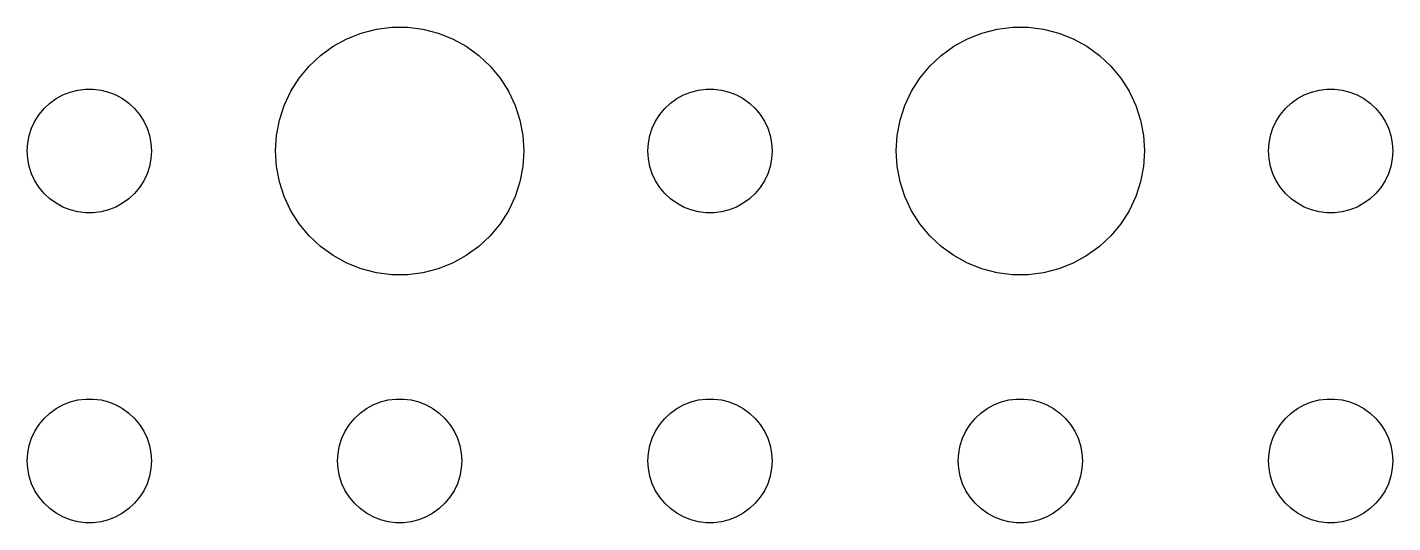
# Model space of a CAD drawing. Header units: metres. Extents: x -142 to 142, y -142 to 142.
# Drawn here: x -39 to -6, y 21 to 32.99 of the extents above; entities that cross this region are included whole.
import ezdxf

# ---------------------------------------------------------------- set-up
doc = ezdxf.new("R2010")
doc.units = ezdxf.units.M

msp = doc.modelspace()

# ---------------------------------------------------------------- linework, layer by layer
for p, q in [((-31.6075, 32.533), (-31.2773, 32.7145)), ((-31.2773, 32.7145), (-30.927, 32.8532)), ((-30.927, 32.8532), (-30.5621, 32.9469)), ((-30.5621, 32.9469), (-30.1884, 32.9941)), ((-30.1884, 32.9941), (-29.8116, 32.9941)), ((-29.8116, 32.9941), (-29.4379, 32.9469)), ((-29.4379, 32.9469), (-29.0729, 32.8532)), ((-29.0729, 32.8532), (-28.7227, 32.7145)), ((-28.7227, 32.7145), (-28.3925, 32.533)), ((-16.6075, 32.533), (-16.2773, 32.7145)), ((-16.2773, 32.7145), (-15.927, 32.8532)), ((-15.927, 32.8532), (-15.5621, 32.9469)), ((-15.5621, 32.9469), (-15.1884, 32.9941)), ((-15.1884, 32.9941), (-14.8116, 32.9941)), ((-14.8116, 32.9941), (-14.4379, 32.9469)), ((-14.4379, 32.9469), (-14.0729, 32.8532)), ((-14.0729, 32.8532), (-13.7227, 32.7145)), ((-13.7227, 32.7145), (-13.3925, 32.533)), ((-31.9123, 32.3115), (-31.6075, 32.533)), ((-28.3925, 32.533), (-28.0877, 32.3115)), ((-16.9123, 32.3115), (-16.6075, 32.533)), ((-13.3925, 32.533), (-13.0877, 32.3115)), ((-32.427, 31.7634), (-32.1869, 32.0536)), ((-32.1869, 32.0536), (-31.9123, 32.3115)), ((-28.0877, 32.3115), (-27.8131, 32.0536)), ((-27.8131, 32.0536), (-27.5729, 31.7634)), ((-17.427, 31.7634), (-17.1869, 32.0536)), ((-17.1869, 32.0536), (-16.9123, 32.3115)), ((-13.0877, 32.3115), (-12.8131, 32.0536)), ((-12.8131, 32.0536), (-12.5729, 31.7634)), ((-32.6289, 31.4453), (-32.427, 31.7634)), ((-27.5729, 31.7634), (-27.3711, 31.4453)), ((-17.6289, 31.4453), (-17.427, 31.7634)), ((-12.5729, 31.7634), (-12.3711, 31.4453)), ((-38.3037, 31.2665), (-38.1387, 31.3572)), ((-38.1387, 31.3572), (-37.9635, 31.4266)), ((-37.9635, 31.4266), (-37.7811, 31.4734)), ((-37.7811, 31.4734), (-37.5942, 31.497)), ((-37.5942, 31.497), (-37.4058, 31.497)), ((-37.4058, 31.497), (-37.2189, 31.4734)), ((-37.2189, 31.4734), (-37.0365, 31.4266)), ((-37.0365, 31.4266), (-36.8613, 31.3572)), ((-36.8613, 31.3572), (-36.6963, 31.2665)), ((-32.7893, 31.1044), (-32.6289, 31.4453)), ((-27.3711, 31.4453), (-27.2107, 31.1044)), ((-23.3037, 31.2665), (-23.1387, 31.3572)), ((-23.1387, 31.3572), (-22.9635, 31.4266)), ((-22.9635, 31.4266), (-22.7811, 31.4734)), ((-22.7811, 31.4734), (-22.5942, 31.497)), ((-22.5942, 31.497), (-22.4058, 31.497)), ((-22.4058, 31.497), (-22.2189, 31.4734)), ((-22.2189, 31.4734), (-22.0365, 31.4266)), ((-22.0365, 31.4266), (-21.8613, 31.3572)), ((-21.8613, 31.3572), (-21.6963, 31.2665)), ((-17.7893, 31.1044), (-17.6289, 31.4453)), ((-12.3711, 31.4453), (-12.2107, 31.1044)), ((-8.30373, 31.2665), (-8.13866, 31.3572)), ((-8.13866, 31.3572), (-7.96352, 31.4266)), ((-7.96352, 31.4266), (-7.78107, 31.4734)), ((-7.78107, 31.4734), (-7.59418, 31.497)), ((-7.59418, 31.497), (-7.40581, 31.497)), ((-7.40581, 31.497), (-7.21892, 31.4734)), ((-7.21892, 31.4734), (-7.03647, 31.4266)), ((-7.03647, 31.4266), (-6.86133, 31.3572)), ((-6.86133, 31.3572), (-6.69626, 31.2665)), ((-38.7135, 30.8817), (-38.5934, 31.0268)), ((-38.5934, 31.0268), (-38.4561, 31.1558)), ((-38.4561, 31.1558), (-38.3037, 31.2665)), ((-36.6963, 31.2665), (-36.5439, 31.1558)), ((-36.5439, 31.1558), (-36.4065, 31.0268)), ((-36.4065, 31.0268), (-36.2865, 30.8817)), ((-32.9057, 30.7461), (-32.7893, 31.1044)), ((-27.2107, 31.1044), (-27.0942, 30.7461)), ((-23.7135, 30.8817), (-23.5934, 31.0268)), ((-23.5934, 31.0268), (-23.4561, 31.1558)), ((-23.4561, 31.1558), (-23.3037, 31.2665)), ((-21.6963, 31.2665), (-21.5439, 31.1558)), ((-21.5439, 31.1558), (-21.4065, 31.0268)), ((-21.4065, 31.0268), (-21.2865, 30.8817)), ((-17.9057, 30.7461), (-17.7893, 31.1044)), ((-12.2107, 31.1044), (-12.0942, 30.7461)), ((-8.71352, 30.8817), (-8.59344, 31.0268)), ((-8.59344, 31.0268), (-8.45613, 31.1558)), ((-8.45613, 31.1558), (-8.30373, 31.2665)), ((-6.69626, 31.2665), (-6.54385, 31.1558)), ((-6.54385, 31.1558), (-6.40654, 31.0268)), ((-6.40654, 31.0268), (-6.28647, 30.8817)), ((-38.8947, 30.5522), (-38.8145, 30.7226)), ((-38.8145, 30.7226), (-38.7135, 30.8817)), ((-36.2865, 30.8817), (-36.1855, 30.7226)), ((-36.1855, 30.7226), (-36.1053, 30.5522)), ((-32.9763, 30.376), (-32.9057, 30.7461)), ((-27.0942, 30.7461), (-27.0237, 30.376)), ((-23.8947, 30.5522), (-23.8145, 30.7226)), ((-23.8145, 30.7226), (-23.7135, 30.8817)), ((-21.2865, 30.8817), (-21.1855, 30.7226)), ((-21.1855, 30.7226), (-21.1053, 30.5522)), ((-17.9763, 30.376), (-17.9057, 30.7461)), ((-12.0942, 30.7461), (-12.0237, 30.376)), ((-8.89465, 30.5522), (-8.81445, 30.7226)), ((-8.81445, 30.7226), (-8.71352, 30.8817)), ((-6.28647, 30.8817), (-6.18553, 30.7226)), ((-6.18553, 30.7226), (-6.10533, 30.5522)), ((-38.9882, 30.188), (-38.9529, 30.373)), ((-38.9529, 30.373), (-38.8947, 30.5522)), ((-36.1053, 30.5522), (-36.0471, 30.373)), ((-36.0471, 30.373), (-36.0118, 30.188)), ((-33, 30), (-32.9763, 30.376)), ((-27.0237, 30.376), (-27, 30)), ((-23.9882, 30.188), (-23.9529, 30.373)), ((-23.9529, 30.373), (-23.8947, 30.5522)), ((-21.1053, 30.5522), (-21.0471, 30.373)), ((-21.0471, 30.373), (-21.0118, 30.188)), ((-18, 30), (-17.9763, 30.376)), ((-12.0237, 30.376), (-12, 30)), ((-8.98816, 30.188), (-8.95287, 30.373)), ((-8.95287, 30.373), (-8.89465, 30.5522)), ((-6.10533, 30.5522), (-6.04712, 30.373)), ((-6.04712, 30.373), (-6.01183, 30.188)), ((-39, 30), (-38.9882, 30.188)), ((-36.0118, 30.188), (-36, 30)), ((-24, 30), (-23.9882, 30.188)), ((-21.0118, 30.188), (-21, 30)), ((-9, 30), (-8.98816, 30.188)), ((-6.01183, 30.188), (-6, 30)), ((-38.9882, 29.812), (-39, 30)), ((-38.9529, 29.627), (-38.9882, 29.812)), ((-36.0118, 29.812), (-36.0471, 29.627)), ((-36, 30), (-36.0118, 29.812)), ((-32.9763, 29.624), (-33, 30)), ((-27, 30), (-27.0237, 29.624)), ((-23.9882, 29.812), (-24, 30)), ((-23.9529, 29.627), (-23.9882, 29.812)), ((-21.0118, 29.812), (-21.0471, 29.627)), ((-21, 30), (-21.0118, 29.812)), ((-17.9763, 29.624), (-18, 30)), ((-12, 30), (-12.0237, 29.624)), ((-8.98816, 29.812), (-9, 30)), ((-8.95287, 29.627), (-8.98816, 29.812)), ((-6.01183, 29.812), (-6.04712, 29.627)), ((-6, 30), (-6.01183, 29.812)), ((-38.8947, 29.4478), (-38.9529, 29.627)), ((-38.8145, 29.2774), (-38.8947, 29.4478)), ((-36.1053, 29.4478), (-36.1855, 29.2774)), ((-36.0471, 29.627), (-36.1053, 29.4478)), ((-32.9057, 29.2539), (-32.9763, 29.624)), ((-27.0237, 29.624), (-27.0942, 29.2539)), ((-23.8947, 29.4478), (-23.9529, 29.627)), ((-23.8145, 29.2774), (-23.8947, 29.4478)), ((-21.1053, 29.4478), (-21.1855, 29.2774)), ((-21.0471, 29.627), (-21.1053, 29.4478)), ((-17.9057, 29.2539), (-17.9763, 29.624)), ((-12.0237, 29.624), (-12.0942, 29.2539)), ((-8.89465, 29.4478), (-8.95287, 29.627)), ((-8.81445, 29.2774), (-8.89465, 29.4478)), ((-6.10533, 29.4478), (-6.18553, 29.2774)), ((-6.04712, 29.627), (-6.10533, 29.4478)), ((-38.7135, 29.1183), (-38.8145, 29.2774)), ((-38.5934, 28.9732), (-38.7135, 29.1183)), ((-36.2865, 29.1183), (-36.4065, 28.9732)), ((-36.1855, 29.2774), (-36.2865, 29.1183)), ((-32.7893, 28.8956), (-32.9057, 29.2539)), ((-27.0942, 29.2539), (-27.2107, 28.8956)), ((-23.7135, 29.1183), (-23.8145, 29.2774)), ((-23.5934, 28.9732), (-23.7135, 29.1183)), ((-21.2865, 29.1183), (-21.4065, 28.9732)), ((-21.1855, 29.2774), (-21.2865, 29.1183)), ((-17.7893, 28.8956), (-17.9057, 29.2539)), ((-12.0942, 29.2539), (-12.2107, 28.8956)), ((-8.71352, 29.1183), (-8.81445, 29.2774)), ((-8.59344, 28.9732), (-8.71352, 29.1183)), ((-6.28647, 29.1183), (-6.40654, 28.9732)), ((-6.18553, 29.2774), (-6.28647, 29.1183)), ((-38.4561, 28.8442), (-38.5934, 28.9732)), ((-38.3037, 28.7335), (-38.4561, 28.8442)), ((-38.1387, 28.6427), (-38.3037, 28.7335)), ((-36.6963, 28.7335), (-36.8613, 28.6427)), ((-36.5439, 28.8442), (-36.6963, 28.7335)), ((-36.4065, 28.9732), (-36.5439, 28.8442)), ((-32.6289, 28.5547), (-32.7893, 28.8956)), ((-27.2107, 28.8956), (-27.3711, 28.5547)), ((-23.4561, 28.8442), (-23.5934, 28.9732)), ((-23.3037, 28.7335), (-23.4561, 28.8442)), ((-23.1387, 28.6427), (-23.3037, 28.7335)), ((-21.6963, 28.7335), (-21.8613, 28.6427)), ((-21.5439, 28.8442), (-21.6963, 28.7335)), ((-21.4065, 28.9732), (-21.5439, 28.8442)), ((-17.6289, 28.5547), (-17.7893, 28.8956)), ((-12.2107, 28.8956), (-12.3711, 28.5547)), ((-8.45613, 28.8442), (-8.59344, 28.9732)), ((-8.30373, 28.7335), (-8.45613, 28.8442)), ((-8.13866, 28.6427), (-8.30373, 28.7335)), ((-6.69626, 28.7335), (-6.86133, 28.6427)), ((-6.54385, 28.8442), (-6.69626, 28.7335)), ((-6.40654, 28.9732), (-6.54385, 28.8442)), ((-37.9635, 28.5734), (-38.1387, 28.6427)), ((-37.7811, 28.5266), (-37.9635, 28.5734)), ((-37.5942, 28.503), (-37.7811, 28.5266)), ((-37.4058, 28.503), (-37.5942, 28.503)), ((-37.2189, 28.5266), (-37.4058, 28.503)), ((-37.0365, 28.5734), (-37.2189, 28.5266)), ((-36.8613, 28.6427), (-37.0365, 28.5734)), ((-32.427, 28.2366), (-32.6289, 28.5547)), ((-27.3711, 28.5547), (-27.5729, 28.2366)), ((-22.9635, 28.5734), (-23.1387, 28.6427)), ((-22.7811, 28.5266), (-22.9635, 28.5734)), ((-22.5942, 28.503), (-22.7811, 28.5266)), ((-22.4058, 28.503), (-22.5942, 28.503)), ((-22.2189, 28.5266), (-22.4058, 28.503)), ((-22.0365, 28.5734), (-22.2189, 28.5266)), ((-21.8613, 28.6427), (-22.0365, 28.5734)), ((-17.427, 28.2366), (-17.6289, 28.5547)), ((-12.3711, 28.5547), (-12.5729, 28.2366)), ((-7.96352, 28.5734), (-8.13866, 28.6427)), ((-7.78107, 28.5266), (-7.96352, 28.5734)), ((-7.59418, 28.503), (-7.78107, 28.5266)), ((-7.40581, 28.503), (-7.59418, 28.503)), ((-7.21892, 28.5266), (-7.40581, 28.503)), ((-7.03647, 28.5734), (-7.21892, 28.5266)), ((-6.86133, 28.6427), (-7.03647, 28.5734)), ((-32.1869, 27.9464), (-32.427, 28.2366)), ((-27.5729, 28.2366), (-27.8131, 27.9464)), ((-17.1869, 27.9464), (-17.427, 28.2366)), ((-12.5729, 28.2366), (-12.8131, 27.9464)), ((-31.9123, 27.6884), (-32.1869, 27.9464)), ((-27.8131, 27.9464), (-28.0877, 27.6884)), ((-16.9123, 27.6884), (-17.1869, 27.9464)), ((-12.8131, 27.9464), (-13.0877, 27.6884)), ((-31.6075, 27.467), (-31.9123, 27.6884)), ((-31.2773, 27.2855), (-31.6075, 27.467)), ((-28.3925, 27.467), (-28.7227, 27.2855)), ((-28.0877, 27.6884), (-28.3925, 27.467)), ((-16.6075, 27.467), (-16.9123, 27.6884)), ((-16.2773, 27.2855), (-16.6075, 27.467)), ((-13.3925, 27.467), (-13.7227, 27.2855)), ((-13.0877, 27.6884), (-13.3925, 27.467)), ((-30.927, 27.1468), (-31.2773, 27.2855)), ((-30.5621, 27.0531), (-30.927, 27.1468)), ((-29.0729, 27.1468), (-29.4379, 27.0531)), ((-28.7227, 27.2855), (-29.0729, 27.1468)), ((-15.927, 27.1468), (-16.2773, 27.2855)), ((-15.5621, 27.0531), (-15.927, 27.1468)), ((-14.0729, 27.1468), (-14.4379, 27.0531)), ((-13.7227, 27.2855), (-14.0729, 27.1468)), ((-30.1884, 27.0059), (-30.5621, 27.0531)), ((-29.8116, 27.0059), (-30.1884, 27.0059)), ((-29.4379, 27.0531), (-29.8116, 27.0059)), ((-15.1884, 27.0059), (-15.5621, 27.0531)), ((-14.8116, 27.0059), (-15.1884, 27.0059)), ((-14.4379, 27.0531), (-14.8116, 27.0059)), ((-38.4561, 23.6558), (-38.3037, 23.7665)), ((-38.3037, 23.7665), (-38.1387, 23.8572)), ((-38.1387, 23.8572), (-37.9635, 23.9266)), ((-37.9635, 23.9266), (-37.7811, 23.9734)), ((-37.7811, 23.9734), (-37.5942, 23.997)), ((-37.5942, 23.997), (-37.4058, 23.997)), ((-37.4058, 23.997), (-37.2189, 23.9734)), ((-37.2189, 23.9734), (-37.0365, 23.9266)), ((-37.0365, 23.9266), (-36.8613, 23.8572)), ((-36.8613, 23.8572), (-36.6963, 23.7665)), ((-36.6963, 23.7665), (-36.5439, 23.6558)), ((-30.9561, 23.6558), (-30.8037, 23.7665)), ((-30.8037, 23.7665), (-30.6387, 23.8572)), ((-30.6387, 23.8572), (-30.4635, 23.9266)), ((-30.4635, 23.9266), (-30.2811, 23.9734)), ((-30.2811, 23.9734), (-30.0942, 23.997)), ((-30.0942, 23.997), (-29.9058, 23.997)), ((-29.9058, 23.997), (-29.7189, 23.9734)), ((-29.7189, 23.9734), (-29.5365, 23.9266)), ((-29.5365, 23.9266), (-29.3613, 23.8572)), ((-29.3613, 23.8572), (-29.1963, 23.7665)), ((-29.1963, 23.7665), (-29.0439, 23.6558)), ((-23.4561, 23.6558), (-23.3037, 23.7665)), ((-23.3037, 23.7665), (-23.1387, 23.8572)), ((-23.1387, 23.8572), (-22.9635, 23.9266)), ((-22.9635, 23.9266), (-22.7811, 23.9734)), ((-22.7811, 23.9734), (-22.5942, 23.997)), ((-22.5942, 23.997), (-22.4058, 23.997)), ((-22.4058, 23.997), (-22.2189, 23.9734)), ((-22.2189, 23.9734), (-22.0365, 23.9266)), ((-22.0365, 23.9266), (-21.8613, 23.8572)), ((-21.8613, 23.8572), (-21.6963, 23.7665)), ((-21.6963, 23.7665), (-21.5439, 23.6558)), ((-15.9561, 23.6558), (-15.8037, 23.7665)), ((-15.8037, 23.7665), (-15.6387, 23.8572)), ((-15.6387, 23.8572), (-15.4635, 23.9266)), ((-15.4635, 23.9266), (-15.2811, 23.9734)), ((-15.2811, 23.9734), (-15.0942, 23.997)), ((-15.0942, 23.997), (-14.9058, 23.997)), ((-14.9058, 23.997), (-14.7189, 23.9734)), ((-14.7189, 23.9734), (-14.5365, 23.9266)), ((-14.5365, 23.9266), (-14.3613, 23.8572)), ((-14.3613, 23.8572), (-14.1963, 23.7665)), ((-14.1963, 23.7665), (-14.0439, 23.6558)), ((-8.45613, 23.6558), (-8.30373, 23.7665)), ((-8.30373, 23.7665), (-8.13866, 23.8572)), ((-8.13866, 23.8572), (-7.96352, 23.9266)), ((-7.96352, 23.9266), (-7.78107, 23.9734)), ((-7.78107, 23.9734), (-7.59418, 23.997)), ((-7.59418, 23.997), (-7.40581, 23.997)), ((-7.40581, 23.997), (-7.21892, 23.9734)), ((-7.21892, 23.9734), (-7.03647, 23.9266)), ((-7.03647, 23.9266), (-6.86133, 23.8572)), ((-6.86133, 23.8572), (-6.69626, 23.7665)), ((-6.69626, 23.7665), (-6.54385, 23.6558)), ((-38.7135, 23.3817), (-38.5934, 23.5268)), ((-38.5934, 23.5268), (-38.4561, 23.6558)), ((-36.5439, 23.6558), (-36.4065, 23.5268)), ((-36.4065, 23.5268), (-36.2865, 23.3817)), ((-31.2135, 23.3817), (-31.0934, 23.5268)), ((-31.0934, 23.5268), (-30.9561, 23.6558)), ((-29.0439, 23.6558), (-28.9065, 23.5268)), ((-28.9065, 23.5268), (-28.7865, 23.3817)), ((-23.7135, 23.3817), (-23.5934, 23.5268)), ((-23.5934, 23.5268), (-23.4561, 23.6558)), ((-21.5439, 23.6558), (-21.4065, 23.5268)), ((-21.4065, 23.5268), (-21.2865, 23.3817)), ((-16.2135, 23.3817), (-16.0934, 23.5268)), ((-16.0934, 23.5268), (-15.9561, 23.6558)), ((-14.0439, 23.6558), (-13.9065, 23.5268)), ((-13.9065, 23.5268), (-13.7865, 23.3817)), ((-8.71352, 23.3817), (-8.59344, 23.5268)), ((-8.59344, 23.5268), (-8.45613, 23.6558)), ((-6.54385, 23.6558), (-6.40654, 23.5268)), ((-6.40654, 23.5268), (-6.28647, 23.3817)), ((-38.8947, 23.0522), (-38.8145, 23.2226)), ((-38.8145, 23.2226), (-38.7135, 23.3817)), ((-36.2865, 23.3817), (-36.1855, 23.2226)), ((-36.1855, 23.2226), (-36.1053, 23.0522)), ((-31.3947, 23.0522), (-31.3145, 23.2226)), ((-31.3145, 23.2226), (-31.2135, 23.3817)), ((-28.7865, 23.3817), (-28.6855, 23.2226)), ((-28.6855, 23.2226), (-28.6053, 23.0522)), ((-23.8947, 23.0522), (-23.8145, 23.2226)), ((-23.8145, 23.2226), (-23.7135, 23.3817)), ((-21.2865, 23.3817), (-21.1855, 23.2226)), ((-21.1855, 23.2226), (-21.1053, 23.0522)), ((-16.3947, 23.0522), (-16.3145, 23.2226)), ((-16.3145, 23.2226), (-16.2135, 23.3817)), ((-13.7865, 23.3817), (-13.6855, 23.2226)), ((-13.6855, 23.2226), (-13.6053, 23.0522)), ((-8.89465, 23.0522), (-8.81445, 23.2226)), ((-8.81445, 23.2226), (-8.71352, 23.3817)), ((-6.28647, 23.3817), (-6.18553, 23.2226)), ((-6.18553, 23.2226), (-6.10533, 23.0522)), ((-38.9882, 22.688), (-38.9529, 22.873)), ((-38.9529, 22.873), (-38.8947, 23.0522)), ((-36.1053, 23.0522), (-36.0471, 22.873)), ((-36.0471, 22.873), (-36.0118, 22.688)), ((-31.4882, 22.688), (-31.4529, 22.873)), ((-31.4529, 22.873), (-31.3947, 23.0522)), ((-28.6053, 23.0522), (-28.5471, 22.873)), ((-28.5471, 22.873), (-28.5118, 22.688)), ((-23.9882, 22.688), (-23.9529, 22.873)), ((-23.9529, 22.873), (-23.8947, 23.0522)), ((-21.1053, 23.0522), (-21.0471, 22.873)), ((-21.0471, 22.873), (-21.0118, 22.688)), ((-16.4882, 22.688), (-16.4529, 22.873)), ((-16.4529, 22.873), (-16.3947, 23.0522)), ((-13.6053, 23.0522), (-13.5471, 22.873)), ((-13.5471, 22.873), (-13.5118, 22.688)), ((-8.98816, 22.688), (-8.95287, 22.873)), ((-8.95287, 22.873), (-8.89465, 23.0522)), ((-6.10533, 23.0522), (-6.04712, 22.873)), ((-6.04712, 22.873), (-6.01183, 22.688)), ((-39, 22.5), (-38.9882, 22.688)), ((-38.9882, 22.312), (-39, 22.5)), ((-36.0118, 22.688), (-36, 22.5)), ((-36, 22.5), (-36.0118, 22.312)), ((-31.5, 22.5), (-31.4882, 22.688)), ((-31.4882, 22.312), (-31.5, 22.5)), ((-28.5118, 22.688), (-28.5, 22.5)), ((-28.5, 22.5), (-28.5118, 22.312)), ((-24, 22.5), (-23.9882, 22.688)), ((-23.9882, 22.312), (-24, 22.5)), ((-21.0118, 22.688), (-21, 22.5)), ((-21, 22.5), (-21.0118, 22.312)), ((-16.5, 22.5), (-16.4882, 22.688)), ((-16.4882, 22.312), (-16.5, 22.5)), ((-13.5118, 22.688), (-13.5, 22.5)), ((-13.5, 22.5), (-13.5118, 22.312)), ((-9, 22.5), (-8.98816, 22.688)), ((-8.98816, 22.312), (-9, 22.5)), ((-6.01183, 22.688), (-6, 22.5)), ((-6, 22.5), (-6.01183, 22.312)), ((-38.9529, 22.127), (-38.9882, 22.312)), ((-38.8947, 21.9478), (-38.9529, 22.127)), ((-36.0471, 22.127), (-36.1053, 21.9478)), ((-36.0118, 22.312), (-36.0471, 22.127)), ((-31.4529, 22.127), (-31.4882, 22.312)), ((-31.3947, 21.9478), (-31.4529, 22.127)), ((-28.5471, 22.127), (-28.6053, 21.9478)), ((-28.5118, 22.312), (-28.5471, 22.127)), ((-23.9529, 22.127), (-23.9882, 22.312)), ((-23.8947, 21.9478), (-23.9529, 22.127)), ((-21.0471, 22.127), (-21.1053, 21.9478)), ((-21.0118, 22.312), (-21.0471, 22.127)), ((-16.4529, 22.127), (-16.4882, 22.312)), ((-16.3947, 21.9478), (-16.4529, 22.127)), ((-13.5471, 22.127), (-13.6053, 21.9478)), ((-13.5118, 22.312), (-13.5471, 22.127)), ((-8.95287, 22.127), (-8.98816, 22.312)), ((-8.89465, 21.9478), (-8.95287, 22.127)), ((-6.04712, 22.127), (-6.10533, 21.9478)), ((-6.01183, 22.312), (-6.04712, 22.127)), ((-38.8145, 21.7774), (-38.8947, 21.9478)), ((-36.1053, 21.9478), (-36.1855, 21.7774)), ((-31.3145, 21.7774), (-31.3947, 21.9478)), ((-28.6053, 21.9478), (-28.6855, 21.7774)), ((-23.8145, 21.7774), (-23.8947, 21.9478)), ((-21.1053, 21.9478), (-21.1855, 21.7774)), ((-16.3145, 21.7774), (-16.3947, 21.9478)), ((-13.6053, 21.9478), (-13.6855, 21.7774)), ((-8.81445, 21.7774), (-8.89465, 21.9478)), ((-6.10533, 21.9478), (-6.18553, 21.7774)), ((-38.7135, 21.6183), (-38.8145, 21.7774)), ((-38.5934, 21.4732), (-38.7135, 21.6183)), ((-38.4561, 21.3442), (-38.5934, 21.4732)), ((-36.4065, 21.4732), (-36.5439, 21.3442)), ((-36.2865, 21.6183), (-36.4065, 21.4732)), ((-36.1855, 21.7774), (-36.2865, 21.6183)), ((-31.2135, 21.6183), (-31.3145, 21.7774)), ((-31.0934, 21.4732), (-31.2135, 21.6183)), ((-30.9561, 21.3442), (-31.0934, 21.4732)), ((-28.9065, 21.4732), (-29.0439, 21.3442)), ((-28.7865, 21.6183), (-28.9065, 21.4732)), ((-28.6855, 21.7774), (-28.7865, 21.6183)), ((-23.7135, 21.6183), (-23.8145, 21.7774)), ((-23.5934, 21.4732), (-23.7135, 21.6183)), ((-23.4561, 21.3442), (-23.5934, 21.4732)), ((-21.4065, 21.4732), (-21.5439, 21.3442)), ((-21.2865, 21.6183), (-21.4065, 21.4732)), ((-21.1855, 21.7774), (-21.2865, 21.6183)), ((-16.2135, 21.6183), (-16.3145, 21.7774)), ((-16.0934, 21.4732), (-16.2135, 21.6183)), ((-15.9561, 21.3442), (-16.0934, 21.4732)), ((-13.9065, 21.4732), (-14.0439, 21.3442)), ((-13.7865, 21.6183), (-13.9065, 21.4732)), ((-13.6855, 21.7774), (-13.7865, 21.6183)), ((-8.71352, 21.6183), (-8.81445, 21.7774)), ((-8.59344, 21.4732), (-8.71352, 21.6183)), ((-8.45613, 21.3442), (-8.59344, 21.4732)), ((-6.40654, 21.4732), (-6.54385, 21.3442)), ((-6.28647, 21.6183), (-6.40654, 21.4732)), ((-6.18553, 21.7774), (-6.28647, 21.6183)), ((-38.3037, 21.2335), (-38.4561, 21.3442)), ((-38.1387, 21.1427), (-38.3037, 21.2335)), ((-37.9635, 21.0734), (-38.1387, 21.1427)), ((-36.8613, 21.1427), (-37.0365, 21.0734)), ((-36.6963, 21.2335), (-36.8613, 21.1427)), ((-36.5439, 21.3442), (-36.6963, 21.2335)), ((-30.8037, 21.2335), (-30.9561, 21.3442)), ((-30.6387, 21.1427), (-30.8037, 21.2335)), ((-30.4635, 21.0734), (-30.6387, 21.1427)), ((-29.3613, 21.1427), (-29.5365, 21.0734)), ((-29.1963, 21.2335), (-29.3613, 21.1427)), ((-29.0439, 21.3442), (-29.1963, 21.2335)), ((-23.3037, 21.2335), (-23.4561, 21.3442)), ((-23.1387, 21.1427), (-23.3037, 21.2335)), ((-22.9635, 21.0734), (-23.1387, 21.1427)), ((-21.8613, 21.1427), (-22.0365, 21.0734)), ((-21.6963, 21.2335), (-21.8613, 21.1427)), ((-21.5439, 21.3442), (-21.6963, 21.2335)), ((-15.8037, 21.2335), (-15.9561, 21.3442)), ((-15.6387, 21.1427), (-15.8037, 21.2335)), ((-15.4635, 21.0734), (-15.6387, 21.1427)), ((-14.3613, 21.1427), (-14.5365, 21.0734)), ((-14.1963, 21.2335), (-14.3613, 21.1427)), ((-14.0439, 21.3442), (-14.1963, 21.2335)), ((-8.30373, 21.2335), (-8.45613, 21.3442)), ((-8.13866, 21.1427), (-8.30373, 21.2335)), ((-7.96352, 21.0734), (-8.13866, 21.1427)), ((-6.86133, 21.1427), (-7.03647, 21.0734)), ((-6.69626, 21.2335), (-6.86133, 21.1427)), ((-6.54385, 21.3442), (-6.69626, 21.2335)), ((-37.7811, 21.0266), (-37.9635, 21.0734)), ((-37.5942, 21.003), (-37.7811, 21.0266)), ((-37.4058, 21.003), (-37.5942, 21.003)), ((-37.2189, 21.0266), (-37.4058, 21.003)), ((-37.0365, 21.0734), (-37.2189, 21.0266)), ((-30.2811, 21.0266), (-30.4635, 21.0734)), ((-30.0942, 21.003), (-30.2811, 21.0266)), ((-29.9058, 21.003), (-30.0942, 21.003)), ((-29.7189, 21.0266), (-29.9058, 21.003)), ((-29.5365, 21.0734), (-29.7189, 21.0266)), ((-22.7811, 21.0266), (-22.9635, 21.0734)), ((-22.5942, 21.003), (-22.7811, 21.0266)), ((-22.4058, 21.003), (-22.5942, 21.003)), ((-22.2189, 21.0266), (-22.4058, 21.003)), ((-22.0365, 21.0734), (-22.2189, 21.0266)), ((-15.2811, 21.0266), (-15.4635, 21.0734)), ((-15.0942, 21.003), (-15.2811, 21.0266)), ((-14.9058, 21.003), (-15.0942, 21.003)), ((-14.7189, 21.0266), (-14.9058, 21.003)), ((-14.5365, 21.0734), (-14.7189, 21.0266)), ((-7.78107, 21.0266), (-7.96352, 21.0734)), ((-7.59418, 21.003), (-7.78107, 21.0266)), ((-7.40581, 21.003), (-7.59418, 21.003)), ((-7.21892, 21.0266), (-7.40581, 21.003)), ((-7.03647, 21.0734), (-7.21892, 21.0266))]:
    msp.add_line(p, q)

doc.saveas('drawing.dxf')
